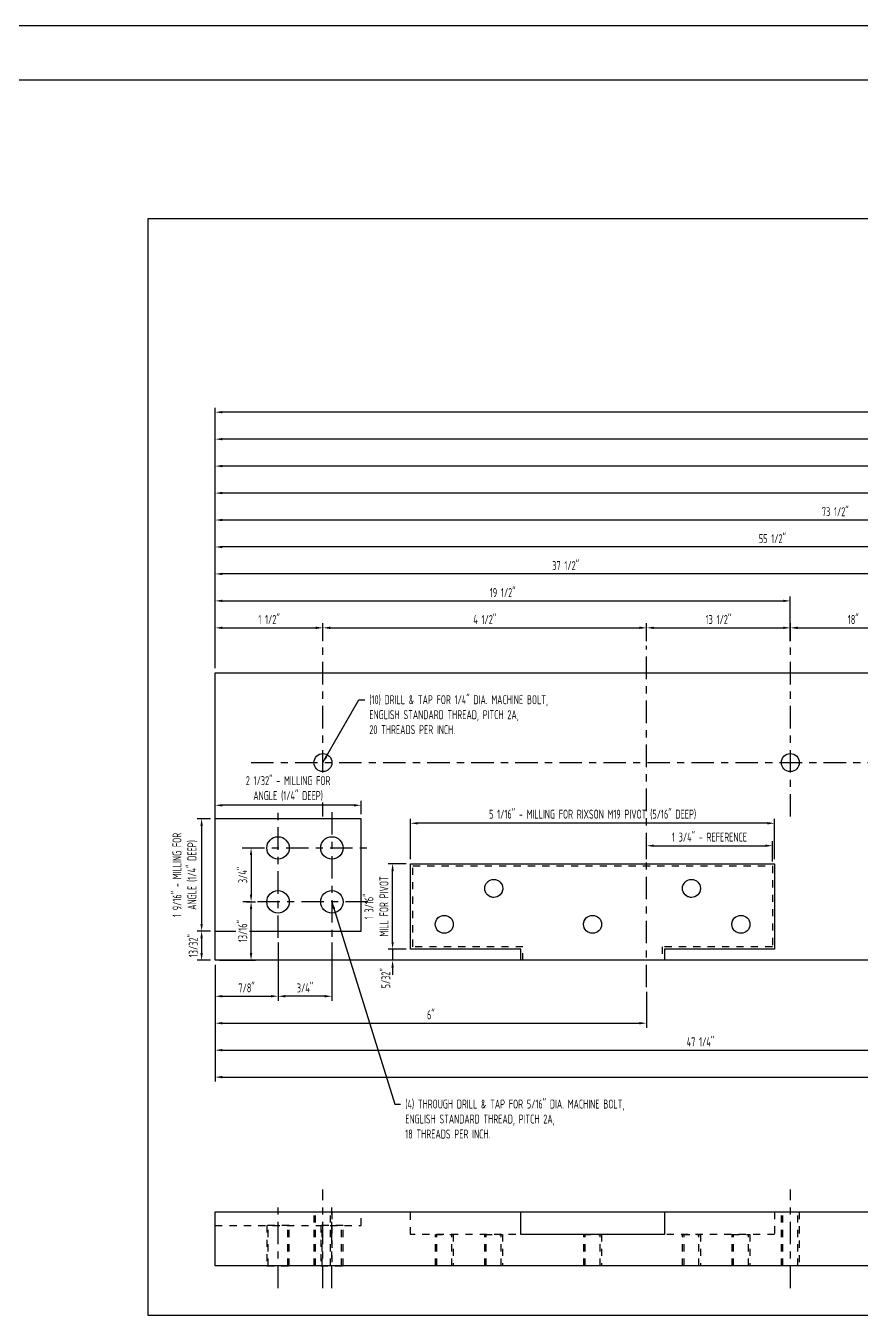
# Model space of a CAD drawing. Header units: inches. Extents: x -71 to 69, y 0 to 103.
# Drawn here: x -1.7 to 9.92, y 0 to 17.94 of the extents above; entities that cross this region are included whole.
import ezdxf

# ---------------------------------------------------------------- set-up
doc = ezdxf.new("R2010")
doc.units = ezdxf.units.IN
doc.header["$LTSCALE"] = 0.25
doc.header["$MEASUREMENT"] = 0
doc.linetypes.add('CENTER', pattern=[2, 1.25, -0.25, 0.25, -0.25])
doc.linetypes.add('HIDDEN', pattern=[0.375, 0.25, -0.125])
for name, color, linetype in [('01 - Ground Level Doors', 2, 'Continuous'), ('02 - Upper Level Windows', 7, 'Continuous'), ('DIM', 4, 'Continuous'), ('Fastener', 7, 'Continuous'), ('Frame', 2, 'Continuous'), ('Hardware', 30, 'HIDDEN'), ('OBJECT', 1, 'Continuous'), ('TEXT', 4, 'Continuous')]:
    doc.layers.add(name, color=color, linetype=linetype)
doc.styles.get("Standard").update_dxf_attribs({"font": 'archstyl.shx', "width": 0.75})
doc.dimstyles.new('Engineering Standard', dxfattribs={"dimtxt": 0.125, "dimasz": 0.1, "dimexe": 0.0625, "dimexo": 0.0625, "dimgap": 0.045, "dimtad": 1, "dimdec": 6, "dimzin": 0, "dimdsep": 46, "dimlunit": 5, "dimtxsty": 'Standard', "dimcen": 0.09, "dimclrd": 256, "dimclre": 256, "dimclrt": 256, "dimazin": 0, "dimtfac": 1, "dimtdec": 6, "dimtmove": 2, "dimatfit": 2, "dimfxl": 1, "dimfrac": 2, "dimtolj": 1, "dimtzin": 0, "dimlwd": -1, "dimlwe": -1, "dimarcsym": 0})

# ---------------------------------------------------------------- blocks, each defined once
blk = doc.blocks.new('A$Cd7216d5f')
at = {"layer": '01 - Ground Level Doors'}
blk.add_lwpolyline([(0, 0), (0, 97.875), (0.75, 97.875), (0.75, 0)], close=True, dxfattribs=at)
blk = doc.blocks.new('A$C1a80690b')
blk.add_blockref('A$Cd7216d5f', (-14, 0))
blk = doc.blocks.new('*D31')
at = {"layer": 'DefPoints', "color": 0, "transparency": 16777216}
for p in [(2.438, 9.562), (2.438, 9.312), (0.938, 8.937)]:
    blk.add_point(p, dxfattribs=at)
at = {"layer": 'DIM', "transparency": 16777216}
for p, q in [((0.938, 9), (0.938, 9.625)), ((1.038, 9.562), (2.338, 9.562)), ((2.438, 9.375), (2.438, 9.625))]:
    blk.add_line(p, q, dxfattribs=at)
for points in [[(1.038, 9.579), (1.038, 9.546), (0.938, 9.562)], [(2.338, 9.579), (2.338, 9.546), (2.438, 9.562)]]:
    blk.add_solid(points, dxfattribs=at)
at = {"layer": 'DIM', "transparency": 16777216, "insert": (1.688, 9.678), "char_height": 0.125, "attachment_point": 5}
blk.add_mtext('\\A1;1 1/2"', dxfattribs=at)
blk = doc.blocks.new('*D32')
at = {"layer": 'DefPoints', "color": 0, "transparency": 16777216}
for p in [(8.937, 9.937), (8.937, 9.312), (0.938, 8.937)]:
    blk.add_point(p, dxfattribs=at)
at = {"layer": 'DIM', "transparency": 16777216}
for p, q in [((0.938, 9), (0.938, 10)), ((1.038, 9.937), (8.838, 9.937)), ((8.937, 9.375), (8.937, 10))]:
    blk.add_line(p, q, dxfattribs=at)
for points in [[(1.038, 9.954), (1.038, 9.921), (0.938, 9.937)], [(8.838, 9.954), (8.838, 9.921), (8.937, 9.937)]]:
    blk.add_solid(points, dxfattribs=at)
at = {"layer": 'DIM', "transparency": 16777216, "insert": (4.938, 10.053), "char_height": 0.125, "attachment_point": 5}
blk.add_mtext('\\A1;19 1/2"', dxfattribs=at)
blk = doc.blocks.new('*D33')
at = {"layer": 'DefPoints', "color": 0, "transparency": 16777216}
for p in [(0.938, 10.312), (10.688, 9.312), (0.938, 8.937)]:
    blk.add_point(p, dxfattribs=at)
at = {"layer": 'DIM', "transparency": 16777216}
for p, q in [((0.938, 9), (0.938, 10.375)), ((10.588, 10.312), (1.038, 10.312)), ((10.688, 9.375), (10.688, 10.375))]:
    blk.add_line(p, q, dxfattribs=at)
for points in [[(1.038, 10.329), (1.038, 10.296), (0.938, 10.312)], [(10.588, 10.329), (10.588, 10.296), (10.688, 10.312)]]:
    blk.add_solid(points, dxfattribs=at)
at = {"layer": 'DIM', "transparency": 16777216, "insert": (5.813, 10.428), "char_height": 0.125, "attachment_point": 5}
blk.add_mtext('\\A1;37 1/2"', dxfattribs=at)
blk = doc.blocks.new('*D34')
at = {"layer": 'DefPoints', "color": 0, "transparency": 16777216}
for p in [(0.938, 10.687), (16.438, 9.312), (0.938, 8.937)]:
    blk.add_point(p, dxfattribs=at)
at = {"layer": 'DIM', "transparency": 16777216}
for p, q in [((0.938, 9), (0.938, 10.75)), ((16.338, 10.687), (1.038, 10.687)), ((16.438, 9.375), (16.438, 10.75))]:
    blk.add_line(p, q, dxfattribs=at)
for points in [[(1.038, 10.704), (1.038, 10.671), (0.938, 10.687)], [(16.338, 10.704), (16.338, 10.671), (16.438, 10.687)]]:
    blk.add_solid(points, dxfattribs=at)
at = {"layer": 'DIM', "transparency": 16777216, "insert": (8.688, 10.803), "char_height": 0.125, "attachment_point": 5}
blk.add_mtext('\\A1;55 1/2"', dxfattribs=at)
blk = doc.blocks.new('*D35')
at = {"layer": 'DefPoints', "color": 0, "transparency": 16777216}
for p in [(0.938, 11.062), (18.188, 9.312), (0.938, 8.937)]:
    blk.add_point(p, dxfattribs=at)
at = {"layer": 'DIM', "transparency": 16777216}
for p, q in [((0.938, 9), (0.938, 11.125)), ((18.188, 9.375), (18.188, 11.125)), ((18.088, 11.062), (1.038, 11.062))]:
    blk.add_line(p, q, dxfattribs=at)
for points in [[(1.038, 11.079), (1.038, 11.046), (0.938, 11.062)], [(18.088, 11.079), (18.088, 11.046), (18.188, 11.062)]]:
    blk.add_solid(points, dxfattribs=at)
at = {"layer": 'DIM', "transparency": 16777216, "insert": (9.563, 11.178), "char_height": 0.125, "attachment_point": 5}
blk.add_mtext('\\A1;73 1/2"', dxfattribs=at)
blk = doc.blocks.new('*D36')
at = {"layer": 'DefPoints', "color": 0, "transparency": 16777216}
for p in [(0.938, 11.437), (23.688, 9.312), (0.938, 8.937)]:
    blk.add_point(p, dxfattribs=at)
at = {"layer": 'DIM', "transparency": 16777216}
for p, q in [((0.938, 9), (0.938, 11.5)), ((23.688, 9.375), (23.688, 11.5)), ((23.588, 11.437), (1.038, 11.437))]:
    blk.add_line(p, q, dxfattribs=at)
for points in [[(1.038, 11.454), (1.038, 11.421), (0.938, 11.437)], [(23.588, 11.454), (23.588, 11.421), (23.688, 11.437)]]:
    blk.add_solid(points, dxfattribs=at)
at = {"layer": 'DIM', "transparency": 16777216, "insert": (12.313, 11.553), "char_height": 0.125, "attachment_point": 5}
blk.add_mtext('\\A1;91 1/2"', dxfattribs=at)
blk = doc.blocks.new('*D37')
at = {"layer": 'DefPoints', "color": 0, "transparency": 16777216}
for p in [(0.938, 11.812), (26.062, 9.312), (0.938, 8.937)]:
    blk.add_point(p, dxfattribs=at)
at = {"layer": 'DIM', "transparency": 16777216}
for p, q in [((0.938, 9), (0.938, 11.875)), ((26.062, 9.375), (26.062, 11.875)), ((25.962, 11.812), (1.038, 11.812))]:
    blk.add_line(p, q, dxfattribs=at)
for points in [[(1.038, 11.829), (1.038, 11.796), (0.938, 11.812)], [(25.962, 11.829), (25.962, 11.796), (26.062, 11.812)]]:
    blk.add_solid(points, dxfattribs=at)
at = {"layer": 'DIM', "transparency": 16777216, "insert": (13.5, 11.928), "char_height": 0.125, "attachment_point": 5}
blk.add_mtext('\\A1;94 7/8"', dxfattribs=at)
blk = doc.blocks.new('*D38')
at = {"layer": 'DefPoints', "color": 0, "transparency": 16777216}
for p in [(6.938, 9.562), (2.438, 9.312), (6.938, 9.312)]:
    blk.add_point(p, dxfattribs=at)
at = {"layer": 'DIM', "transparency": 16777216}
for p, q in [((2.438, 9.375), (2.438, 9.625)), ((2.538, 9.562), (6.838, 9.562)), ((6.938, 9.375), (6.938, 9.625))]:
    blk.add_line(p, q, dxfattribs=at)
for points in [[(2.538, 9.579), (2.538, 9.546), (2.438, 9.562)], [(6.838, 9.579), (6.838, 9.546), (6.938, 9.562)]]:
    blk.add_solid(points, dxfattribs=at)
at = {"layer": 'DIM', "transparency": 16777216, "insert": (4.688, 9.678), "char_height": 0.125, "attachment_point": 5}
blk.add_mtext('\\A1;4 1/2"', dxfattribs=at)
blk = doc.blocks.new('*D39')
at = {"layer": 'DefPoints', "color": 0, "transparency": 16777216}
for p in [(8.938, 9.562), (6.938, 9.312), (8.938, 9.312)]:
    blk.add_point(p, dxfattribs=at)
at = {"layer": 'DIM', "transparency": 16777216}
for p, q in [((6.938, 9.375), (6.938, 9.625)), ((7.038, 9.562), (8.838, 9.562)), ((8.938, 9.375), (8.938, 9.625))]:
    blk.add_line(p, q, dxfattribs=at)
for points in [[(7.038, 9.579), (7.038, 9.546), (6.938, 9.562)], [(8.838, 9.579), (8.838, 9.546), (8.938, 9.562)]]:
    blk.add_solid(points, dxfattribs=at)
at = {"layer": 'DIM', "transparency": 16777216, "insert": (7.938, 9.678), "char_height": 0.125, "attachment_point": 5}
blk.add_mtext('\\A1;13 1/2"', dxfattribs=at)
blk = doc.blocks.new('*D40')
at = {"layer": 'DefPoints', "color": 0, "transparency": 16777216}
for p in [(10.688, 9.562), (8.938, 9.312), (10.688, 9.312)]:
    blk.add_point(p, dxfattribs=at)
at = {"layer": 'DIM', "transparency": 16777216}
for p, q in [((8.938, 9.375), (8.938, 9.625)), ((9.038, 9.562), (10.588, 9.562)), ((10.688, 9.375), (10.688, 9.625))]:
    blk.add_line(p, q, dxfattribs=at)
for points in [[(9.038, 9.579), (9.038, 9.546), (8.938, 9.562)], [(10.588, 9.579), (10.588, 9.546), (10.688, 9.562)]]:
    blk.add_solid(points, dxfattribs=at)
at = {"layer": 'DIM', "transparency": 16777216, "insert": (9.813, 9.678), "char_height": 0.125, "attachment_point": 5}
blk.add_mtext('\\A1;18"', dxfattribs=at)
blk = doc.blocks.new('*D46')
at = {"layer": 'DefPoints', "color": 0, "transparency": 16777216}
for p in [(0.937, 4.937), (6.938, 4.562), (6.938, 4.062)]:
    blk.add_point(p, dxfattribs=at)
at = {"layer": 'DIM', "transparency": 16777216}
for p, q in [((0.937, 4.875), (0.937, 4)), ((6.938, 4.5), (6.938, 4)), ((1.038, 4.062), (6.838, 4.062))]:
    blk.add_line(p, q, dxfattribs=at)
for points in [[(1.038, 4.079), (1.038, 4.046), (0.937, 4.062)], [(6.838, 4.079), (6.838, 4.046), (6.938, 4.062)]]:
    blk.add_solid(points, dxfattribs=at)
at = {"layer": 'DIM', "transparency": 16777216, "insert": (3.938, 4.178), "char_height": 0.125, "attachment_point": 5}
blk.add_mtext('\\A1;6"', dxfattribs=at)
blk = doc.blocks.new('*D47')
at = {"layer": 'DefPoints', "color": 0, "transparency": 16777216}
for p in [(0.937, 4.937), (14.438, 4.312), (14.438, 3.687)]:
    blk.add_point(p, dxfattribs=at)
at = {"layer": 'DIM', "transparency": 16777216}
for p, q in [((0.937, 4.875), (0.937, 3.625)), ((14.438, 4.25), (14.438, 3.625)), ((1.038, 3.687), (14.338, 3.687))]:
    blk.add_line(p, q, dxfattribs=at)
for points in [[(1.038, 3.704), (1.038, 3.671), (0.937, 3.687)], [(14.338, 3.704), (14.338, 3.671), (14.438, 3.687)]]:
    blk.add_solid(points, dxfattribs=at)
at = {"layer": 'DIM', "transparency": 16777216, "insert": (7.688, 3.803), "char_height": 0.125, "attachment_point": 5}
blk.add_mtext('\\A1;47 1/4"', dxfattribs=at)
blk = doc.blocks.new('*D48')
at = {"layer": 'DefPoints', "color": 0, "transparency": 16777216}
for p in [(0.937, 4.937), (21.688, 4.062), (21.688, 3.312)]:
    blk.add_point(p, dxfattribs=at)
at = {"layer": 'DIM', "transparency": 16777216}
for p, q in [((0.937, 4.875), (0.937, 3.25)), ((21.688, 4), (21.688, 3.25)), ((1.038, 3.312), (21.588, 3.312))]:
    blk.add_line(p, q, dxfattribs=at)
for points in [[(1.038, 3.329), (1.038, 3.296), (0.937, 3.312)], [(21.588, 3.329), (21.588, 3.296), (21.688, 3.312)]]:
    blk.add_solid(points, dxfattribs=at)
at = {"layer": 'DIM', "transparency": 16777216, "insert": (12.313, 3.803), "char_height": 0.125, "attachment_point": 5}
blk.add_mtext('\\A1;88 1/2"', dxfattribs=at)
blk = doc.blocks.new('*D49')
at = {"layer": 'DefPoints', "color": 0, "transparency": 16777216}
for p in [(0.938, 12.187), (28.062, 9.312), (0.938, 8.937)]:
    blk.add_point(p, dxfattribs=at)
at = {"layer": 'DIM', "transparency": 16777216}
for p, q in [((0.938, 9), (0.938, 12.25)), ((28.062, 9.375), (28.062, 12.25)), ((27.962, 12.187), (1.038, 12.187))]:
    blk.add_line(p, q, dxfattribs=at)
for points in [[(1.038, 12.204), (1.038, 12.171), (0.938, 12.187)], [(27.962, 12.204), (27.962, 12.171), (28.062, 12.187)]]:
    blk.add_solid(points, dxfattribs=at)
at = {"layer": 'DIM', "transparency": 16777216, "insert": (14.5, 12.303), "char_height": 0.125, "attachment_point": 5}
blk.add_mtext('\\A1;96 7/8"', dxfattribs=at)
blk = doc.blocks.new('*D50')
at = {"layer": 'DefPoints', "color": 0, "transparency": 16777216}
for p in [(0.938, 12.562), (0.938, 8.937), (29.062, 8.937)]:
    blk.add_point(p, dxfattribs=at)
at = {"layer": 'DIM', "transparency": 16777216}
for p, q in [((0.938, 9), (0.938, 12.625)), ((28.962, 12.562), (1.038, 12.562)), ((29.062, 9), (29.062, 12.625))]:
    blk.add_line(p, q, dxfattribs=at)
for points in [[(1.038, 12.579), (1.038, 12.546), (0.938, 12.562)], [(28.962, 12.579), (28.962, 12.546), (29.062, 12.562)]]:
    blk.add_solid(points, dxfattribs=at)
at = {"layer": 'DIM', "transparency": 16777216, "insert": (15, 12.678), "char_height": 0.125, "attachment_point": 5}
blk.add_mtext('\\A1;97 7/8"', dxfattribs=at)
blk = doc.blocks.new('*D64')
at = {"layer": 'DefPoints', "color": 0, "transparency": 16777216}
for p in [(8.688, 6.531), (6.938, 6.281), (8.688, 6.25)]:
    blk.add_point(p, dxfattribs=at)
at = {"layer": 'DIM', "transparency": 16777216}
for p, q in [((6.938, 6.344), (6.938, 6.594)), ((7.038, 6.531), (8.588, 6.531)), ((8.688, 6.312), (8.688, 6.594))]:
    blk.add_line(p, q, dxfattribs=at)
for points in [[(7.038, 6.548), (7.038, 6.515), (6.938, 6.531)], [(8.588, 6.548), (8.588, 6.515), (8.688, 6.531)]]:
    blk.add_solid(points, dxfattribs=at)
at = {"layer": 'DIM', "transparency": 16777216, "insert": (7.813, 6.651), "char_height": 0.125, "attachment_point": 5}
blk.add_mtext('\\A1;1 3/4" - REFERENCE', dxfattribs=at)
blk = doc.blocks.new('*D63')
at = {"layer": 'DefPoints', "color": 0, "transparency": 16777216}
for p in [(3.656, 6.844), (3.656, 6.281), (8.719, 6.281)]:
    blk.add_point(p, dxfattribs=at)
at = {"layer": 'DIM', "transparency": 16777216}
for p, q in [((3.656, 6.344), (3.656, 6.906)), ((8.619, 6.844), (3.756, 6.844)), ((8.719, 6.344), (8.719, 6.906))]:
    blk.add_line(p, q, dxfattribs=at)
for points in [[(3.756, 6.86), (3.756, 6.827), (3.656, 6.844)], [(8.619, 6.86), (8.619, 6.827), (8.719, 6.844)]]:
    blk.add_solid(points, dxfattribs=at)
at = {"layer": 'DIM', "transparency": 16777216, "insert": (6.188, 6.964), "char_height": 0.125, "attachment_point": 5}
blk.add_mtext('\\A1;5 1/16" - MILLING FOR RIXSON M19 PIVOT (5/16" DEEP)', dxfattribs=at)
blk = doc.blocks.new('*D70')
at = {"layer": 'DefPoints', "color": 0, "transparency": 16777216}
for p in [(3.406, 6.281), (3.656, 6.281), (3.656, 5.094)]:
    blk.add_point(p, dxfattribs=at)
at = {"layer": 'DIM', "transparency": 16777216}
for p, q in [((3.594, 6.281), (3.344, 6.281)), ((3.406, 5.194), (3.406, 6.181)), ((3.594, 5.094), (3.344, 5.094))]:
    blk.add_line(p, q, dxfattribs=at)
for points in [[(3.39, 6.181), (3.423, 6.181), (3.406, 6.281)], [(3.39, 5.194), (3.423, 5.194), (3.406, 5.094)]]:
    blk.add_solid(points, dxfattribs=at)
at = {"layer": 'DIM', "transparency": 16777216, "insert": (3.182, 5.687), "char_height": 0.125, "attachment_point": 5, "rotation": 90}
blk.add_mtext('\\A1;1 3/16"\\P{\\W0.65;MILL FOR PIVOT}', dxfattribs=at)
blk = doc.blocks.new('*D69')
at = {"layer": 'DefPoints', "color": 0, "transparency": 16777216}
for p in [(3.656, 5.094), (3.406, 4.937), (3.656, 4.937)]:
    blk.add_point(p, dxfattribs=at)
at = {"layer": 'DIM', "transparency": 16777216}
for p, q in [((3.406, 5.194), (3.406, 5.294)), ((3.594, 5.094), (3.344, 5.094)), ((3.406, 5.094), (3.406, 4.937)), ((3.594, 4.937), (3.344, 4.937)), ((3.406, 4.837), (3.406, 4.737))]:
    blk.add_line(p, q, dxfattribs=at)
for points in [[(3.39, 5.194), (3.423, 5.194), (3.406, 5.094)], [(3.39, 4.837), (3.423, 4.837), (3.406, 4.937)]]:
    blk.add_solid(points, dxfattribs=at)
at = {"layer": 'DIM', "transparency": 16777216, "insert": (3.312, 4.687), "char_height": 0.125, "attachment_point": 5, "rotation": 90}
blk.add_mtext('\\A1;5/32"', dxfattribs=at)
blk = doc.blocks.new('*D98')
at = {"layer": 'DefPoints', "color": 0, "transparency": 16777216}
for p in [(0.938, 7.094), (0.938, 6.906), (2.969, 6.906)]:
    blk.add_point(p, dxfattribs=at)
at = {"layer": 'DIM', "transparency": 16777216}
for p, q in [((0.938, 6.969), (0.938, 7.156)), ((2.869, 7.094), (1.038, 7.094)), ((2.969, 6.969), (2.969, 7.156))]:
    blk.add_line(p, q, dxfattribs=at)
for points in [[(1.038, 7.11), (1.038, 7.077), (0.938, 7.094)], [(2.869, 7.11), (2.869, 7.077), (2.969, 7.094)]]:
    blk.add_solid(points, dxfattribs=at)
at = {"layer": 'DIM', "transparency": 16777216, "insert": (1.953, 7.326), "char_height": 0.125, "attachment_point": 5, "bg_fill": 3, "box_fill_scale": 1.25, "bg_fill_color": 256, "bg_fill_true_color": 13158600, "bg_fill_transparency": 0}
blk.add_mtext('\\A1;2 1/32" - MILLING FOR \\PANGLE (1/4" DEEP)', dxfattribs=at)
blk = doc.blocks.new('*D101')
at = {"layer": 'DefPoints', "color": 0, "transparency": 16777216}
for p in [(0.938, 6.906), (0.75, 5.344), (0.938, 5.344)]:
    blk.add_point(p, dxfattribs=at)
at = {"layer": 'DIM', "transparency": 16777216}
for p, q in [((0.875, 6.906), (0.688, 6.906)), ((0.75, 6.806), (0.75, 5.444)), ((0.875, 5.344), (0.688, 5.344))]:
    blk.add_line(p, q, dxfattribs=at)
for points in [[(0.733, 6.806), (0.767, 6.806), (0.75, 6.906)], [(0.733, 5.444), (0.767, 5.444), (0.75, 5.344)]]:
    blk.add_solid(points, dxfattribs=at)
at = {"layer": 'DIM', "transparency": 16777216, "insert": (0.518, 6.125), "char_height": 0.125, "attachment_point": 5, "rotation": 90, "bg_fill": 3, "box_fill_scale": 1.25, "bg_fill_color": 256, "bg_fill_true_color": 13158600, "bg_fill_transparency": 0}
blk.add_mtext('\\A1;{\\W0.65;1 9/16" - MILLING FOR \\PANGLE (1/4" DEEP)}', dxfattribs=at)
blk = doc.blocks.new('*D100')
at = {"layer": 'DefPoints', "color": 0, "transparency": 16777216}
for p in [(0.938, 5.344), (0.938, 4.937)]:
    blk.add_point(p, dxfattribs=at)
at = {"layer": 'DIM', "transparency": 16777216}
for p, q in [((0.875, 5.344), (0.688, 5.344)), ((0.75, 5.244), (0.75, 5.037)), ((0.875, 4.937), (0.688, 4.937))]:
    blk.add_line(p, q, dxfattribs=at)
for points in [[(0.733, 5.244), (0.767, 5.244), (0.75, 5.344)], [(0.733, 5.037), (0.767, 5.037), (0.75, 4.937)]]:
    blk.add_solid(points, dxfattribs=at)
at = {"layer": 'DIM', "transparency": 16777216, "insert": (0.634, 5.141), "char_height": 0.125, "attachment_point": 5, "rotation": 90, "bg_fill": 3, "box_fill_scale": 1.25, "bg_fill_color": 256, "bg_fill_true_color": 13158600, "bg_fill_transparency": 0}
blk.add_mtext('\\A1;{\\W0.65;13/32"}', dxfattribs=at)
at = {"layer": 'DefPoints', "color": 0, "transparency": 16777216}
blk.add_point((0.75, 4.937), dxfattribs=at)
blk = doc.blocks.new('*D111')
at = {"layer": 'DefPoints', "color": 0, "transparency": 16777216}
for p in [(1.813, 5.25), (0.938, 4.937), (1.813, 4.437)]:
    blk.add_point(p, dxfattribs=at)
at = {"layer": 'DIM', "transparency": 16777216}
for p, q in [((1.813, 5.187), (1.813, 4.375)), ((0.938, 4.875), (0.938, 4.375)), ((1.038, 4.437), (1.713, 4.437))]:
    blk.add_line(p, q, dxfattribs=at)
for points in [[(1.038, 4.454), (1.038, 4.421), (0.938, 4.437)], [(1.713, 4.454), (1.713, 4.421), (1.813, 4.437)]]:
    blk.add_solid(points, dxfattribs=at)
at = {"layer": 'DIM', "transparency": 16777216, "insert": (1.375, 4.553), "char_height": 0.125, "attachment_point": 5}
blk.add_mtext('\\A1;7/8"', dxfattribs=at)
blk = doc.blocks.new('*D112')
at = {"layer": 'DefPoints', "color": 0, "transparency": 16777216}
for p in [(1.813, 5.25), (2.563, 5.25), (1.813, 4.437)]:
    blk.add_point(p, dxfattribs=at)
at = {"layer": 'DIM', "transparency": 16777216}
for p, q in [((1.813, 5.187), (1.813, 4.375)), ((2.563, 5.187), (2.563, 4.375)), ((2.463, 4.437), (1.913, 4.437))]:
    blk.add_line(p, q, dxfattribs=at)
for points in [[(1.913, 4.454), (1.913, 4.421), (1.813, 4.437)], [(2.463, 4.454), (2.463, 4.421), (2.563, 4.437)]]:
    blk.add_solid(points, dxfattribs=at)
at = {"layer": 'DIM', "transparency": 16777216, "insert": (2.188, 4.553), "char_height": 0.125, "attachment_point": 5}
blk.add_mtext('\\A1;3/4"', dxfattribs=at)
blk = doc.blocks.new('*D113')
at = {"layer": 'DefPoints', "color": 0, "transparency": 16777216}
for p in [(1.313, 5.75), (1.438, 5.75), (0.938, 4.937)]:
    blk.add_point(p, dxfattribs=at)
at = {"layer": 'DIM', "transparency": 16777216}
for p, q in [((1.375, 5.75), (1.5, 5.75)), ((1.438, 5.037), (1.438, 5.65)), ((1, 4.937), (1.5, 4.937))]:
    blk.add_line(p, q, dxfattribs=at)
for points in [[(1.421, 5.65), (1.454, 5.65), (1.438, 5.75)], [(1.421, 5.037), (1.454, 5.037), (1.438, 4.937)]]:
    blk.add_solid(points, dxfattribs=at)
at = {"layer": 'DIM', "transparency": 16777216, "insert": (1.322, 5.344), "char_height": 0.125, "attachment_point": 5, "rotation": 90, "bg_fill": 3, "box_fill_scale": 1.25, "bg_fill_color": 256, "bg_fill_true_color": 13158600, "bg_fill_transparency": 0}
blk.add_mtext('\\A1;13/16"', dxfattribs=at)
blk = doc.blocks.new('*D114')
at = {"layer": 'DefPoints', "color": 0, "transparency": 16777216}
for p in [(1.313, 6.5), (1.313, 5.75), (1.438, 5.75)]:
    blk.add_point(p, dxfattribs=at)
at = {"layer": 'DIM', "transparency": 16777216}
for p, q in [((1.375, 6.5), (1.5, 6.5)), ((1.438, 6.4), (1.438, 5.85)), ((1.375, 5.75), (1.5, 5.75))]:
    blk.add_line(p, q, dxfattribs=at)
for points in [[(1.421, 6.4), (1.454, 6.4), (1.438, 6.5)], [(1.421, 5.85), (1.454, 5.85), (1.438, 5.75)]]:
    blk.add_solid(points, dxfattribs=at)
at = {"layer": 'DIM', "transparency": 16777216, "insert": (1.322, 6.125), "char_height": 0.125, "attachment_point": 5, "rotation": 90, "bg_fill": 3, "box_fill_scale": 1.25, "bg_fill_color": 256, "bg_fill_true_color": 13158600, "bg_fill_transparency": 0}
blk.add_mtext('\\A1;3/4"', dxfattribs=at)

msp = doc.modelspace()

# ---------------------------------------------------------------- linework, layer by layer
msp.add_lwpolyline([(0, 0), (32.25, 0), (32.25, 15.25), (0, 15.25)], close=True)
at = {"linetype": 'HIDDEN'}
for points in [[(0.9375017, 1.2498897), (2.9687553, 1.25), (2.9687546, 1.4375)], [(8.71875, 1.4375), (8.71875, 1.125), (3.65625, 1.125), (3.65625, 1.4375)]]:
    msp.add_lwpolyline(points, dxfattribs=at)
at = {"color": 1}
msp.add_lwpolyline([(7.1875, 1.4375), (7.1875, 1.125), (5.1875, 1.125), (5.1875, 1.4375)], dxfattribs=at)
at = {"layer": '02 - Upper Level Windows', "color": 2}
for points in [[(0.9375017, 5.3436414), (2.9687553, 5.3437517), (2.9687499, 6.9061957), (0.9375, 6.9061957)], [(5.1875, 4.9375), (5.1875, 5.09375), (3.65625, 5.09375), (3.65625, 6.28125), (8.71875, 6.28125), (8.71875, 5.09375), (7.1875, 5.09375), (7.1875, 4.9375)]]:
    msp.add_lwpolyline(points, dxfattribs=at)
at = {"layer": 'Fastener', "color": 30, "linetype": 'CENTER'}
for p, q in [((2.4375, 6.9375), (2.4375, 9.3125)), ((8.9375, 6.9375), (8.9375, 9.3125)), ((2.4375, 0.375), (2.4375, 1.75)), ((8.9375, 0.375), (8.9375, 1.75)), ((1.8125194, 0.375), (1.8125194, 1.5625)), ((2.5625194, 0.375), (2.5625194, 1.5625))]:
    msp.add_line(p, q, dxfattribs=at)
at = {"layer": 'Fastener', "color": 5, "linetype": 'CENTER'}
msp.add_line((6.9375, 4.5625), (6.9375, 9.3125), dxfattribs=at)
at = {"layer": 'Fastener', "linetype": 'CENTER'}
for p, q in [((1.4375, 7.6875), (32.0625, 7.6875)), ((1.8125194, 5.2499589), (1.8125194, 6.9999589)), ((2.5625194, 6.9999589), (2.5625194, 5.2499589)), ((1.3125194, 6.4999589), (3.0625194, 6.4999589)), ((3.0625194, 5.7499589), (1.3125194, 5.7499589))]:
    msp.add_line(p, q, dxfattribs=at)
at = {"layer": 'Fastener', "color": 30, "linetype": 'HIDDEN'}
for points in [[(2.31375, 0.6875), (2.31375, 1.4375), (2.56125, 1.4375), (2.56125, 0.6875)], [(8.81375, 0.6875), (8.81375, 1.4375), (9.06125, 1.4375), (9.06125, 0.6875)], [(4.00125, 0.6875), (4.00125, 1.125), (4.24875, 1.125), (4.24875, 0.6875)], [(4.68875, 0.6875), (4.68875, 1.125), (4.93625, 1.125), (4.93625, 0.6875)], [(6.06375, 0.6875), (6.06375, 1.125), (6.31125, 1.125), (6.31125, 0.6875)], [(7.43875, 0.6875), (7.43875, 1.125), (7.68625, 1.125), (7.68625, 0.6875)], [(8.12625, 0.6875), (8.12625, 1.125), (8.37375, 1.125), (8.37375, 0.6875)]]:
    msp.add_lwpolyline(points, close=True, dxfattribs=at)
at = {"layer": 'Fastener', "color": 30, "linetype": 'HIDDEN', "ltscale": 0.25}
for points in [[(2.33375, 0.6875), (2.33375, 1.4375)], [(2.54125, 0.6875), (2.54125, 1.4375)], [(8.83375, 0.6875), (8.83375, 1.4375)], [(9.04125, 0.6875), (9.04125, 1.4375)], [(1.6775194, 0.6875), (1.6775194, 1.25)], [(1.9475194, 0.6875), (1.9475194, 1.25)], [(2.4275194, 0.6875), (2.4275194, 1.25)], [(2.6975194, 0.6875), (2.6975194, 1.25)], [(4.02125, 0.6875), (4.02125, 1.125)], [(4.22875, 0.6875), (4.22875, 1.125)], [(4.70875, 0.6875), (4.70875, 1.125)], [(4.91625, 0.6875), (4.91625, 1.125)], [(6.08375, 0.6875), (6.08375, 1.125)], [(6.29125, 0.6875), (6.29125, 1.125)], [(7.45875, 0.6875), (7.45875, 1.125)], [(7.66625, 0.6875), (7.66625, 1.125)], [(8.14625, 0.6875), (8.14625, 1.125)], [(8.35375, 0.6875), (8.35375, 1.125)]]:
    msp.add_lwpolyline(points, dxfattribs=at)
at = {"layer": 'Fastener', "linetype": 'HIDDEN'}
for points in [[(1.9675194, 0.6875), (1.9675194, 1.25), (1.6575194, 1.25), (1.6575194, 0.6875)], [(2.7175194, 0.6875), (2.7175194, 1.25), (2.4075194, 1.25), (2.4075194, 0.6875)]]:
    msp.add_lwpolyline(points, close=True, dxfattribs=at)
at = {"layer": 'Frame'}
for centre in [(4.8125, 5.9375), (7.5625, 5.9375), (4.125, 5.4375), (6.1875, 5.4375), (8.25, 5.4375)]:
    msp.add_circle(centre, 0.125, dxfattribs=at)
at = {"layer": 'Hardware', "linetype": 'HIDDEN'}
msp.add_lwpolyline([(5.21875, 4.9375), (5.21875, 5.125), (3.6875, 5.125), (3.6875, 6.25), (8.6875, 6.25), (8.6875, 5.125), (7.15625, 5.125), (7.15625, 4.9375)], dxfattribs=at)
for centre in [(4.8125, 5.9375), (7.5625, 5.9375), (4.125, 5.4375), (6.1875, 5.4375), (8.25, 5.4375)]:
    msp.add_circle(centre, 0.125, dxfattribs=at)
at = {"layer": 'OBJECT'}
for points in [[(29.0625, 8.9375), (29.0625, 4.9375), (0.9375, 4.9375), (0.9375, 8.9375)], [(29.0625, 1.4375), (29.0625, 0.6875), (0.9375, 0.6875), (0.9375, 1.4375)]]:
    msp.add_lwpolyline(points, close=True, dxfattribs=at)
for centre, radius in [((2.4375, 7.6875), 0.125), ((8.9375, 7.6875), 0.125), ((1.8125194, 6.4999589), 0.15625), ((2.5625194, 6.4999589), 0.15625), ((1.8125194, 5.7499589), 0.15625), ((2.5625194, 5.7499589), 0.15625)]:
    msp.add_circle(centre, radius, dxfattribs=at)

# ---------------------------------------------------------------- block references
at = {"xscale": -1, "rotation": 270}
msp.add_blockref('A$C1a80690b', (-68.8125, 31.1875), dxfattribs=at)

# ---------------------------------------------------------------- dimensions: what is measured, and where the dimension line sits
at = {"layer": 'DIM'}
for base, p1, p2, angle, text, picture, middle in [((0.9375, 12.5625), (29.0625, 8.9375), (0.9375, 8.9375), 180, '97 7/8"', '*D50', (15, 12.6783333)), ((0.9375, 12.1875), (28.0625, 9.3125), (0.9375, 8.9375), 180, '96 7/8"', '*D49', (14.5, 12.3033333)), ((0.9375, 11.8125), (26.0625, 9.3125), (0.9375, 8.9375), 180, '94 7/8"', '*D37', (13.5, 11.9283333)), ((0.9375, 11.4375), (23.6875, 9.3125), (0.9375, 8.9375), 180, '91 1/2"', '*D36', (12.3125, 11.5533333)), ((0.9375, 11.0625), (18.1875, 9.3125), (0.9375, 8.9375), 180, '73 1/2"', '*D35', (9.5625, 11.1783333)), ((0.9375, 10.6875), (16.4375, 9.3125), (0.9375, 8.9375), 180, '55 1/2"', '*D34', (8.6875, 10.8033333)), ((0.9375, 10.3125), (10.6875, 9.3125), (0.9375, 8.9375), 180, '37 1/2"', '*D33', (5.8125, 10.4283333)), ((8.9375, 9.9375), (0.9375, 8.9375), (8.9375, 9.3125), 180, '19 1/2"', '*D32', (4.9375, 10.0533333)), ((2.4375, 9.5625), (0.9375, 8.9375), (2.4375, 9.3125), 180, '1 1/2"', '*D31', (1.6875, 9.6783333)), ((6.9375, 9.5625), (2.4375, 9.3125), (6.9375, 9.3125), 180, '4 1/2"', '*D38', (4.6875, 9.6783333)), ((8.9375, 9.5625), (6.9375, 9.3125), (8.9375, 9.3125), 180, '13 1/2"', '*D39', (7.9375, 9.6783333)), ((10.6875, 9.5625), (8.9375, 9.3125), (10.6875, 9.3125), 180, '18"', '*D40', (9.8125, 9.6783333)), ((3.65625, 6.84375), (8.71875, 6.28125), (3.65625, 6.28125), 180, '<> - MILLING FOR RIXSON M19 PIVOT (5/16" DEEP)', '*D63', (6.1875, 6.96375)), ((8.6875, 6.53125), (6.9375, 6.28125), (8.6875, 6.25), 180, '<> - REFERENCE', '*D64', (7.8125, 6.65125)), ((3.40625, 6.28125), (3.65625, 5.09375), (3.65625, 6.28125), 90, '<>\\P{\\W0.65;MILL FOR PIVOT}', '*D70', (3.1820833, 5.6875)), ((6.9375, 4.0625), (0.9375, 4.9375), (6.9375, 4.5625), 180, '6"', '*D46', (3.9375, 4.1783333)), ((14.4375, 3.6875), (0.9375, 4.9375), (14.4375, 4.3125), 180, '47 1/4"', '*D47', (7.6875, 3.8033333))]:
    dim = msp.add_linear_dim(base=base, p1=p1, p2=p2, angle=angle, text=text, dimstyle='Engineering Standard', override={"dimpost": '"'}, dxfattribs=at)
    dim.commit()
    dim.dimension.update_dxf_attribs({"geometry": picture, "text_midpoint": middle})
dim = msp.add_linear_dim(base=(1.8125194, 4.4375), p1=(2.5625194, 5.2499589), p2=(1.8125194, 5.2499589), angle=180, dimstyle='Engineering Standard', override={"dimpost": '"'}, dxfattribs=at)
dim.commit()
dim.dimension.update_dxf_attribs({"geometry": '*D112', "text_midpoint": (2.1875194, 4.5533333)})
dim = msp.add_linear_dim(base=(3.40625, 4.9375), p1=(3.65625, 5.09375), p2=(3.65625, 4.9375), angle=270, dimstyle='Engineering Standard', override={"dimpost": '"'}, dxfattribs=at)
dim.commit()
dim.dimension.update_dxf_attribs({"geometry": '*D69', "text_midpoint": (3.3115501, 4.6874345), "dimtype": 160})
dim = msp.add_linear_dim(base=(21.6875, 3.3125), p1=(0.9375, 4.9375), p2=(21.6875, 4.0625), angle=180, text='88 1/2"', dimstyle='Engineering Standard', override={"dimpost": '"'}, dxfattribs=at)
dim.commit()
dim.dimension.update_dxf_attribs({"geometry": '*D48', "text_midpoint": (12.3125, 3.8033333), "dimtype": 160})

# ---------------------------------------------------------------- leaders
at = {"layer": 'TEXT', "annotation_type": 0, "has_hookline": 1, "hookline_direction": 0}
for points, text_width in [([(2.4375, 7.6875), (2.9375, 8.5625), (3.0375, 8.5625)], 3.5625), ([(2.5625194, 5.7499589), (3.4375, 2.9375), (3.5375, 2.9375)], 4.3875)]:
    msp.add_leader(points, dimstyle='Engineering Standard', override={"dimgap": 0.045, "dimtad": 0}, dxfattribs=dict(at, text_width=text_width))

# ---------------------------------------------------------------- next in the draw order: texts
at = {"layer": 'TEXT', "char_height": 0.125, "attachment_point": 1, "bg_fill": 3, "box_fill_scale": 1.5, "bg_fill_color": 256, "bg_fill_transparency": 0}
for s, insert in [('(10) DRILL & TAP FOR 1/4" DIA. MACHINE BOLT,\\PENGLISH STANDARD THREAD, PITCH 2A,\\P20 THREADS PER INCH.', (3.0825, 8.625)), ('(4) THROUGH DRILL & TAP FOR 5/16" DIA. MACHINE BOLT,\\PENGLISH STANDARD THREAD, PITCH 2A,\\P18 THREADS PER INCH.', (3.5825, 3))]:
    msp.add_mtext(s, dxfattribs=dict(at, insert=insert))

# ---------------------------------------------------------------- next in the draw order: dimensions: what is measured, and where the dimension line sits
at = {"layer": 'DIM'}
dim = msp.add_linear_dim(base=(0.9375, 7.0936957), p1=(2.9687499, 6.9061957), p2=(0.9375, 6.9061957), angle=180, text='<> - MILLING FOR \\PANGLE (1/4" DEEP)', dimstyle='Engineering Standard', override={"dimpost": '"', "dimtfill": 1}, dxfattribs=at)
dim.commit()
dim.dimension.update_dxf_attribs({"geometry": '*D98', "text_midpoint": (1.9531249, 7.3261957)})

# ---------------------------------------------------------------- next in the draw order: dimensions: what is measured, and where the dimension line sits
dim = msp.add_linear_dim(base=(0.7500071, 5.3437517), p1=(0.9375071, 6.9061957), p2=(0.9375017, 5.3437517), angle=270, text='{\\W0.65;<> - MILLING FOR \\PANGLE (1/4" DEEP)}', dimstyle='Engineering Standard', override={"dimpost": '"', "dimtfill": 1}, dxfattribs=at)
dim.commit()
dim.dimension.update_dxf_attribs({"geometry": '*D101', "text_midpoint": (0.5175071, 6.1249737)})

# ---------------------------------------------------------------- next in the draw order: dimensions: what is measured, and where the dimension line sits
dim = msp.add_linear_dim(base=(0.7500071, 4.9375), p1=(0.9375017, 5.3437517), p2=(0.9375017, 4.9375), angle=90, text='{\\W0.65;<>}', dimstyle='Engineering Standard', override={"dimpost": '"', "dimtfill": 1}, dxfattribs=at)
dim.commit()
dim.dimension.update_dxf_attribs({"geometry": '*D100', "text_midpoint": (0.6341737, 5.1406258)})

# ---------------------------------------------------------------- next in the draw order: dimensions: what is measured, and where the dimension line sits
dim = msp.add_linear_dim(base=(1.8125194, 4.4375), p1=(0.9375, 4.9375), p2=(1.8125194, 5.2499589), dimstyle='Engineering Standard', override={"dimpost": '"'}, dxfattribs=at)
dim.commit()
dim.dimension.update_dxf_attribs({"geometry": '*D111', "text_midpoint": (1.3750097, 4.5533333)})

# ---------------------------------------------------------------- next in the draw order: dimensions: what is measured, and where the dimension line sits
dim = msp.add_linear_dim(base=(1.4375194, 5.7499589), p1=(0.9375, 4.9375), p2=(1.3125194, 5.7499589), angle=90, dimstyle='Engineering Standard', override={"dimpost": '"', "dimtfill": 1}, dxfattribs=at)
dim.commit()
dim.dimension.update_dxf_attribs({"geometry": '*D113', "text_midpoint": (1.3216861, 5.3437294)})

# ---------------------------------------------------------------- next in the draw order: dimensions: what is measured, and where the dimension line sits
dim = msp.add_linear_dim(base=(1.4375194, 5.7499589), p1=(1.3125194, 6.4999589), p2=(1.3125194, 5.7499589), angle=90, dimstyle='Engineering Standard', override={"dimpost": '"', "dimtfill": 1}, dxfattribs=at)
dim.commit()
dim.dimension.update_dxf_attribs({"geometry": '*D114', "text_midpoint": (1.3216861, 6.1249589)})

doc.saveas('drawing.dxf')
